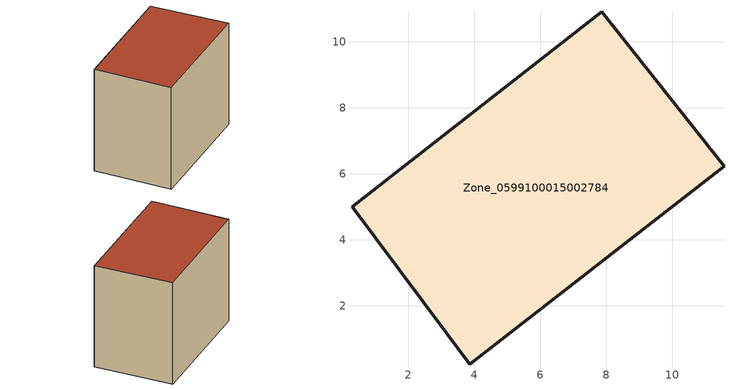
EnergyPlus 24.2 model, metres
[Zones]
Zone_0599100015002784
 floor ground (C_G): 3.85,0.23 0.3,5 7.86,10.9 11.56,6.23 z0.82
 wall outside (C_F): 0.3,5 3.85,0.23 11.56,6.23 7.86,10.9 0.3,5 z0.82:8.98
 roof outside (C_R): 11.56,6.23 7.86,10.9 0.3,5 3.85,0.23 z8.98
[BUILDING]
Pand.0599100015002784: North Axis=0; Terrain=City; Loads Convergence Tolerance Value=0.04; Temperature Convergence Tolerance Value=0.4; Solar Distribution=FullExterior; Maximum Number of Warmup Days=25; Minimum Number of Warmup Days=1
[Site:Location]
Rotterdam.The.Hague.AP_ZH_NLD Design_Conditions: Latitude=51.96; Longitude=4.45; Time Zone=1; Elevation=-4.5
[SITE:GROUNDTEMPERATURE:BUILDINGSURFACE]
18, 18, 18, 18, 18, 18, 18, 18, 18, 18, 18, 18
[MATERIAL] Thermal Absorptance=0.9; Solar Absorptance=0.7; Visible Absorptance=0.7
Name | Roughness | Thickness | Conductivity | Density | Specific Heat
G.TI.1975-1991 | MediumSmooth | 0.15 | 0.288461 | 540 | 1210
F.TI.1975-1991 | Rough | 0.3 | 0.230769 | 1920 | 840
R.TI.1975-1991 | MediumRough | 0.2 | 0.153846 | 1500 | 1000
[CONSTRUCTION]
C_G: G.TI.1975-1991
C_F: F.TI.1975-1991
C_R: R.TI.1975-1991
[ZONE]
Zone_0599100015002784: Type=1; Multiplier=1; Ceiling Height=Autocalculate; Volume=Autocalculate; Floor Area=autocalculate; Part of Total Floor Area=Yes
[ZONEINFILTRATION:DESIGNFLOWRATE]
Infil_Zone_0599100015002784: Zone or ZoneList or Space or SpaceList=Zone_0599100015002784; Schedule=AlwaysOn; Design Flow Rate Calculation Method=Flow/Area; Flow Rate per Floor Area=0.003; Constant Term Coefficient=1; Temperature Term Coefficient=0; Velocity Term Coefficient=0; Velocity Squared Term Coefficient=0
[HVACTEMPLATE:ZONE:IDEALLOADSAIRSYSTEM]
Zone_0599100015002784: Maximum Heating Supply Air Temperature=50; Minimum Cooling Supply Air Temperature=13; Maximum Heating Supply Air Humidity Ratio=0.0156; Minimum Cooling Supply Air Humidity Ratio=0.0077; Heating Limit=NoLimit; Cooling Limit=NoLimit; Dehumidification Control Type=ConstantSensibleHeatRatio; Cooling Sensible Heat Ratio=0.7; Dehumidification Setpoint=60; Humidification Control Type=None; Humidification Setpoint=30; Outdoor Air Method=None; Outdoor Air Flow Rate per Person=0.00944; Outdoor Air Flow Rate per Zone Floor Area=0; Outdoor Air Flow Rate per Zone=0; Demand Controlled Ventilation Type=None; Outdoor Air Economizer Type=NoEconomizer; Heat Recovery Type=None; Sensible Heat Recovery Effectiveness=0.7; Latent Heat Recovery Effectiveness=0.65
[ZONECONTROL:THERMOSTAT]
ThermostatControl_Zone_0599100015002784: Zone or ZoneList=Zone_0599100015002784; Control Type Schedule=DualSetpointControlType; Control 1=Thermostat_Zone_0599100015002784; Temperature Difference Between Cutout And Setpoint=0
[THERMOSTATSETPOINT:DUALSETPOINT]
Thermostat_Zone_0599100015002784: Heating Setpoint Temperature Schedule=HeatingSetpoint_Zone_0599100015002784; Cooling Setpoint Temperature Schedule=CoolingSetpoint_Zone_0599100015002784
[SCHEDULE:COMPACT]
HeatingSetpoint_Zone_0599100015002784: Through: 12/31, For: AllDays, Until: 24:00, 21
CoolingSetpoint_Zone_0599100015002784: Through: 12/31, For: AllDays, Until: 24:00, 24
DualSetpointControlType: Through: 12/31, For: AllDays, Until: 24:00, 4
AlwaysOn: Through: 12/31, For: AllDays, Until: 24:00, 1
